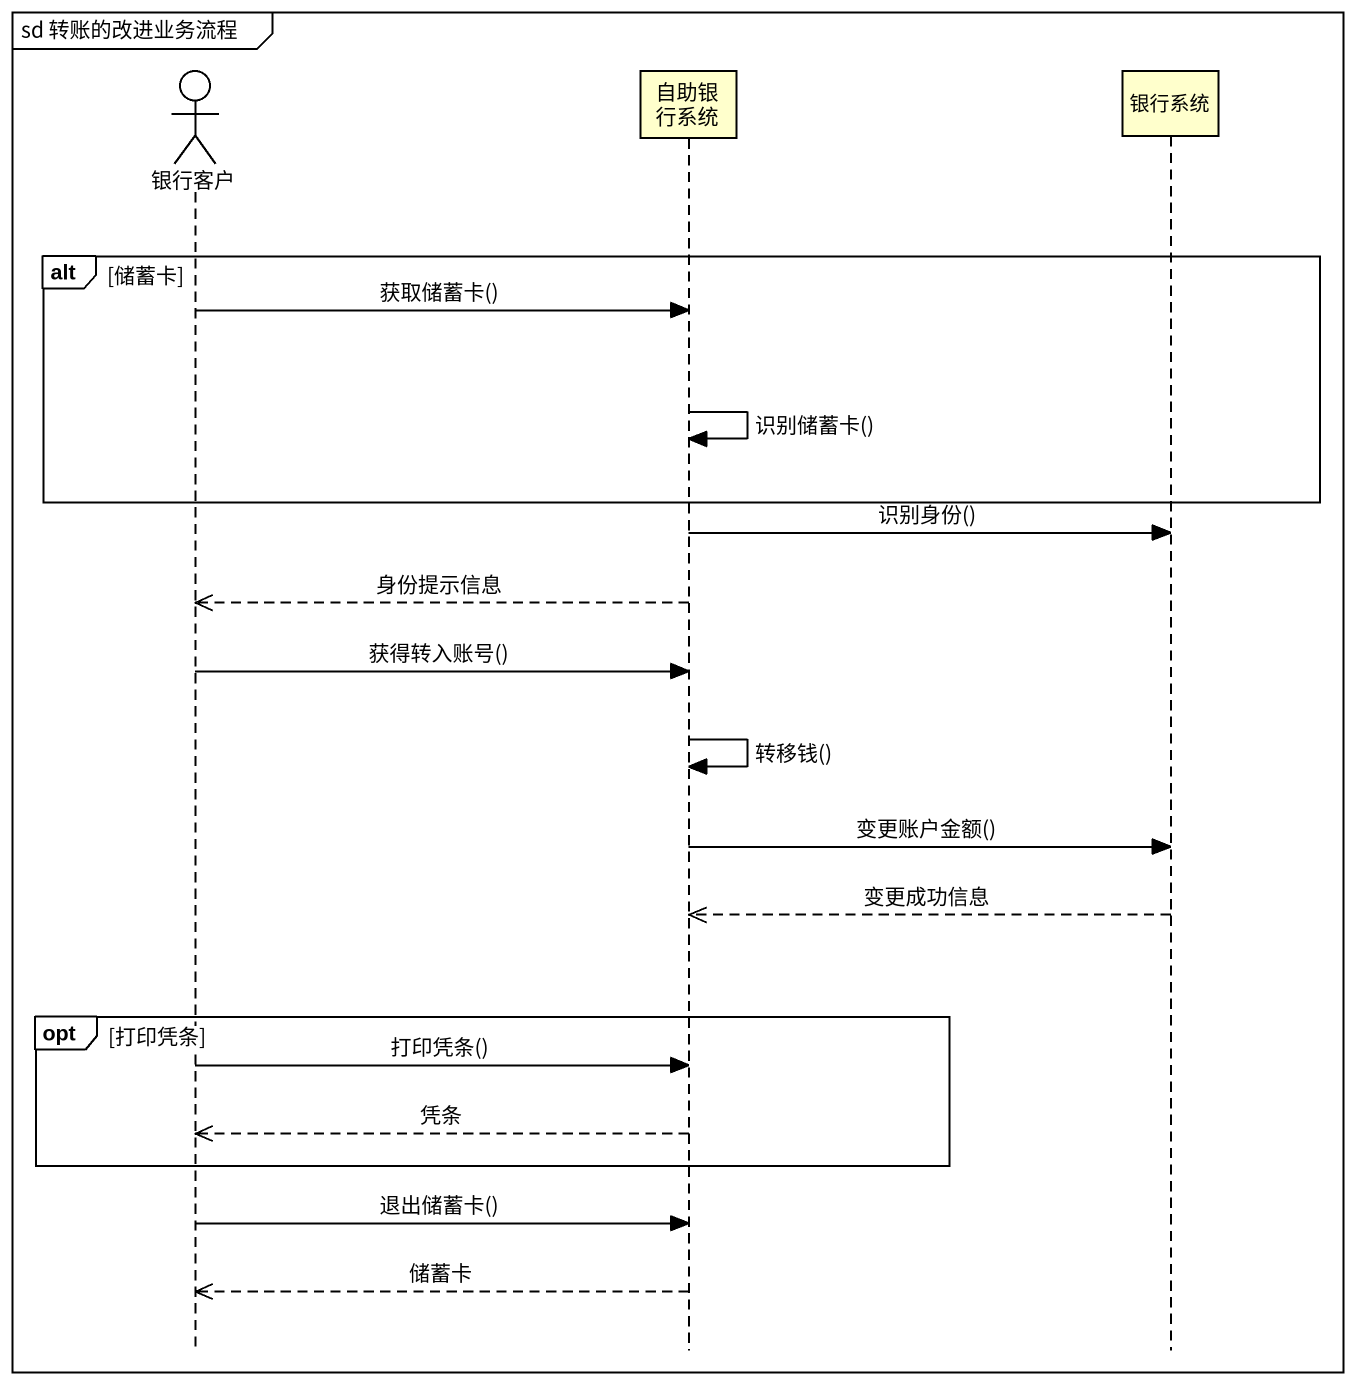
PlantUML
@startuml
mainframe sd 转账的改进业务流程
hide footbox
actor 银行客户
participant 自助银行系统
participant 银行系统

alt 储蓄卡
  银行客户 -> 自助银行系统 : 获取储蓄卡()
  自助银行系统 -> 自助银行系统 : 识别储蓄卡()
end
自助银行系统 -> 银行系统 : 识别身份()
自助银行系统 -->> 银行客户 : 身份提示信息
银行客户 -> 自助银行系统 : 获得转入账号()
自助银行系统 -> 自助银行系统 : 转移钱()
自助银行系统 -> 银行系统 : 变更账户金额()
银行系统 -->> 自助银行系统 : 变更成功信息
opt 打印凭条
  银行客户 -> 自助银行系统 : 打印凭条()
  自助银行系统 -->> 银行客户 : 凭条
end
银行客户 -> 自助银行系统 : 退出储蓄卡()
自助银行系统 -->> 银行客户 : 储蓄卡
@enduml
